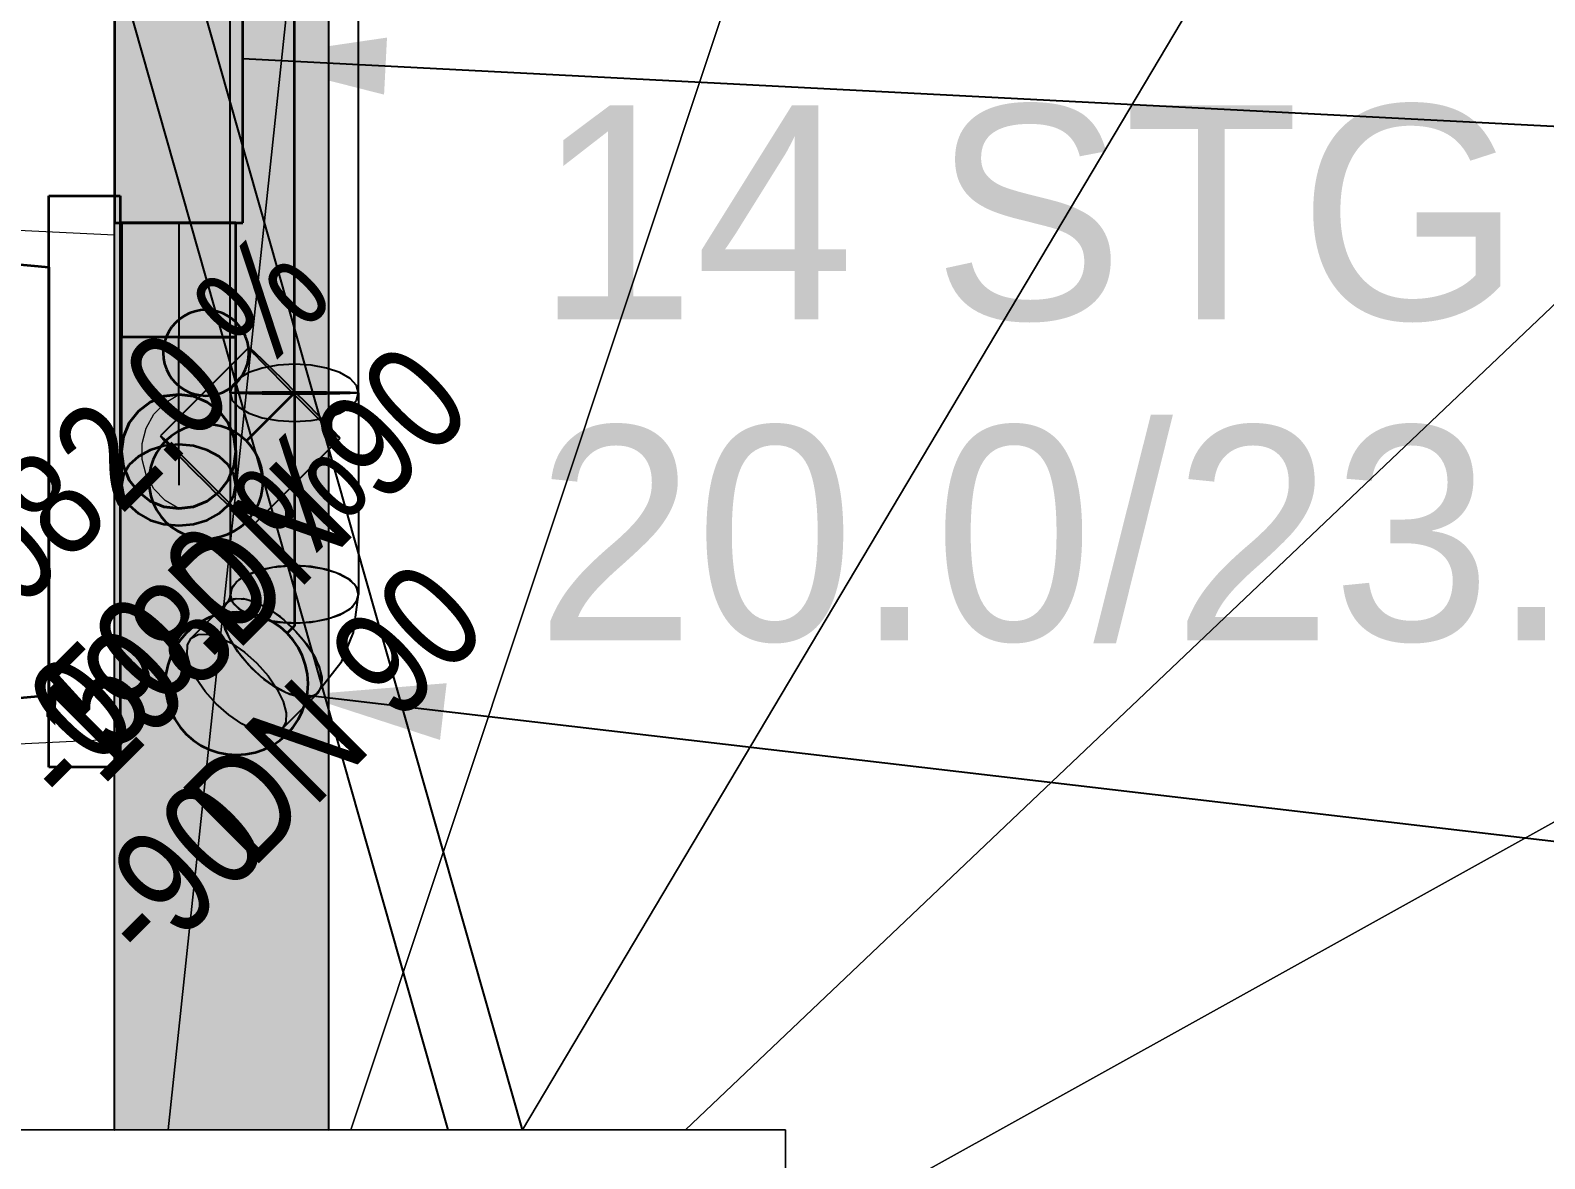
# Model space of a CAD drawing. Extents: x 0 to 756, y -25 to 420.
# Drawn here: x 363.03 to 384.24, y 241.18 to 256.98 of the extents above; entities that cross this region are included whole.
import ezdxf
from ezdxf.lldxf.tags import DXFTag

# ---------------------------------------------------------------- set-up
doc = ezdxf.new("R2010")
doc.units = 0
doc.linetypes.add('_Hiddenline_', pattern=[3, 2, -1])
doc.layers.get('0').update_dxf_attribs({"lineweight": 25})
for name, color, linetype, lineweight in [('ALLGEMEIN03', 7, 'Continuous', 25), ('DESIGN', 7, 'Continuous', 18), ('L_Text', 7, 'Continuous', 25), ('SANIT_R', 7, 'Continuous', 25), ('Standard', 7, 'Continuous', 25), ('TREPPE', 7, 'Continuous', 13)]:
    doc.layers.add(name, color=color, linetype=linetype, lineweight=lineweight)
for name, color, linetype, lineweight, true_color in [('L_Abluft', 2, 'Continuous', 35, 0xffff00), ('L_Zuluft', 6, 'Continuous', 35, 0xff00ff), ('S_Abwasser_Entlueftung', 7, 'Nova_70', 35, 0x808000), ('S_Einrichtung', 7, 'Continuous', 35, 0x9dff9d), ('S_Kaltwasser', 3, 'Continuous', 35, 0x00ff00), ('S_Schmutzwasser', 7, 'Continuous', 35, 0x808040)]:
    doc.layers.add(name, color=color, linetype=linetype, lineweight=lineweight, true_color=true_color)
doc.styles.get("Standard").update_dxf_attribs({"font": 'arial.ttf'})
tags = doc.linetypes.add('Nova_70', pattern='A,2,[130,ltypeshp.shx,S=1,R=-90,X=0,Y=1],2', length=4).pattern_tags.tags
tags[12:13] = [DXFTag(74, 4), DXFTag(75, 0), DXFTag(340, '0'), DXFTag(46, 0.0), DXFTag(50, 0.0), DXFTag(44, 0.0), DXFTag(45, 0.0)]
tags = doc.linetypes.add('STRICHPUNKT2', pattern=[12.7, 6.35, -3.175, 0, -3.175]).pattern_tags.tags
tags[10:11] = [DXFTag(74, 4), DXFTag(75, 0), DXFTag(340, '0'), DXFTag(46, 0.0), DXFTag(50, 0.0), DXFTag(44, 0.0), DXFTag(45, 0.0)]
tags[8:9] = [DXFTag(74, 4), DXFTag(75, 0), DXFTag(340, '0'), DXFTag(46, 0.0), DXFTag(50, 0.0), DXFTag(44, 0.0), DXFTag(45, 0.0)]
tags[6:7] = [DXFTag(74, 4), DXFTag(75, 0), DXFTag(340, '0'), DXFTag(46, 0.0), DXFTag(50, 0.0), DXFTag(44, 0.0), DXFTag(45, 0.0)]
tags[4:5] = [DXFTag(74, 4), DXFTag(75, 0), DXFTag(340, '0'), DXFTag(46, 0.0), DXFTag(50, 0.0), DXFTag(44, 0.0), DXFTag(45, 0.0)]

# ---------------------------------------------------------------- blocks, each defined once
blk = doc.blocks.new('Referenz-A0T78P30OY')
at = {"layer": 'ALLGEMEIN03', "color": 0, "lineweight": -2}
for p, q in [((364.207, 241.578), (364.207, 259.578)), ((367.209, 241.575), (367.209, 259.575)), ((364.205, 241.58), (364.207, 241.578)), ((367.207, 241.578), (367.209, 241.575))]:
    blk.add_line(p, q, dxfattribs=at)
at = {"layer": 'DESIGN', "color": 0, "lineweight": -2}
for points in [[(364.207, 250.578), (367.207, 250.578), (364.207, 259.578)], [(367.207, 250.578), (367.207, 259.578), (364.207, 259.578)], [(364.207, 241.578), (367.207, 241.578), (364.207, 250.578)], [(367.207, 241.578), (367.207, 250.578), (364.207, 250.578)]]:
    blk.add_solid(points, dxfattribs=at)
at = {"layer": 'SANIT_R', "color": 0, "lineweight": 13}
for p, q in [((364.207, 254.106), (361.052, 254.258)), ((363.289, 252.216), (363.288, 254.15)), ((364.207, 254.106), (364.207, 247.05)), ((363.289, 250.578), (363.289, 252.216)), ((363.289, 248.94), (363.289, 250.578)), ((363.288, 247.006), (363.289, 248.94)), ((361.052, 246.897), (364.207, 247.05))]:
    blk.add_line(p, q, dxfattribs=at)
at = {"layer": 'TREPPE', "color": 0, "lineweight": -2}
for p, q in [((368.881, 241.578), (363.768, 259.578)), ((369.921, 241.578), (364.807, 259.578))]:
    blk.add_line(p, q, dxfattribs=at)
at = {"layer": 'TREPPE', "color": 0}
for p, q in [((364.961, 241.578), (366.869, 259.578)), ((366.869, 259.578), (364.961, 241.578)), ((366.869, 259.578), (364.961, 241.578)), ((364.961, 241.578), (366.869, 259.578)), ((367.518, 241.578), (373.513, 259.578)), ((373.513, 259.578), (367.518, 241.578)), ((373.513, 259.578), (367.518, 241.578)), ((367.518, 241.578), (373.513, 259.578)), ((369.921, 241.578), (380.63, 259.578)), ((380.63, 259.578), (369.921, 241.578)), ((380.63, 259.578), (369.921, 241.578)), ((369.921, 241.578), (380.63, 259.578)), ((372.207, 241.578), (391.154, 259.578)), ((391.154, 259.578), (372.207, 241.578)), ((391.154, 259.578), (372.207, 241.578)), ((372.207, 241.578), (391.154, 259.578)), ((373.607, 239.916), (391.607, 249.904)), ((391.607, 249.904), (373.607, 239.916)), ((391.607, 249.904), (373.607, 239.916)), ((373.607, 239.916), (391.607, 249.904)), ((361.315, 241.578), (364.961, 241.578)), ((364.961, 241.578), (361.315, 241.578)), ((364.961, 241.578), (364.961, 241.578)), ((364.961, 241.578), (367.518, 241.578)), ((367.518, 241.578), (364.961, 241.578)), ((364.961, 241.578), (364.961, 241.578)), ((367.518, 241.578), (367.518, 241.578)), ((367.518, 241.578), (369.921, 241.578)), ((369.921, 241.578), (367.518, 241.578)), ((367.518, 241.578), (367.518, 241.578)), ((369.921, 241.578), (369.921, 241.578)), ((369.921, 241.578), (372.207, 241.578)), ((372.207, 241.578), (369.921, 241.578)), ((369.921, 241.578), (369.921, 241.578)), ((372.207, 241.578), (372.207, 241.578)), ((372.207, 241.578), (373.607, 241.578)), ((373.607, 241.578), (372.207, 241.578)), ((372.207, 241.578), (372.207, 241.578)), ((373.607, 241.578), (373.607, 239.916)), ((373.607, 239.916), (373.607, 241.578)), ((373.607, 241.578), (373.607, 241.578))]:
    blk.add_line(p, q, dxfattribs=at)
at = {"layer": 'Standard', "color": 0, "lineweight": -2, "char_height": 3, "attachment_point": 1}
for s, insert in [('{\\fPosterama Text Light;14}', (370.111, 255.927)), ('{\\fPosterama Text Light;STG}', (375.671, 255.927)), ('{\\fPosterama Text Light;20.0/23.0}', (370.111, 251.433))]:
    blk.add_mtext(s, dxfattribs=dict(at, insert=insert))
blk = doc.blocks.new('Geräteanschluss Rund-A0T78P58OY', base_point=(364.307, 252.678))
at = {"color": 0, "linetype": 'ByBlock', "lineweight": -2, "ltscale": 0.35}
for p, q in [((364.307, 254.278), (364.307, 252.678)), ((364.776, 254.278), (364.307, 254.278)), ((365.439, 254.278), (364.776, 254.278)), ((365.907, 254.278), (365.439, 254.278)), ((365.907, 252.678), (365.907, 254.278)), ((364.776, 252.678), (364.307, 252.678)), ((365.439, 252.678), (364.776, 252.678)), ((365.907, 252.678), (365.439, 252.678))]:
    blk.add_line(p, q, dxfattribs=at)
at = {"color": 0, "linetype": 'STRICHPUNKT2', "lineweight": 25, "ltscale": 0.25}
blk.add_line((365.107, 254.278), (365.107, 252.678), dxfattribs=at)
blk = doc.blocks.new('Bogen-A0T78P5AOY', base_point=(364.307, 250.278))
at = {"color": 0, "linetype": 'ByBlock', "lineweight": -2, "ltscale": 0.35}
for p, q in [((364.334, 252.678), (364.307, 252.678)), ((364.307, 252.264), (364.307, 252.678)), ((364.414, 252.678), (364.334, 252.678)), ((364.542, 252.678), (364.414, 252.678)), ((364.707, 252.678), (364.542, 252.678)), ((364.9, 252.678), (364.707, 252.678)), ((365.107, 252.678), (364.9, 252.678)), ((365.107, 252.678), (365.314, 252.678)), ((365.314, 252.678), (365.507, 252.678)), ((365.507, 252.678), (365.673, 252.678)), ((365.673, 252.678), (365.8, 252.678)), ((365.8, 252.678), (365.88, 252.678)), ((365.88, 252.678), (365.907, 252.678)), ((365.907, 252.264), (365.907, 252.678)), ((364.307, 251.878), (364.307, 252.264)), ((365.907, 251.878), (365.907, 252.264)), ((364.307, 251.546), (364.307, 251.878)), ((364.707, 251.771), (364.9, 251.851)), ((364.9, 251.851), (365.107, 251.878)), ((365.107, 251.878), (365.314, 251.851)), ((365.314, 251.851), (365.507, 251.771)), ((365.907, 251.546), (365.907, 251.878)), ((364.414, 251.478), (364.542, 251.644)), ((364.542, 251.644), (364.707, 251.771)), ((365.507, 251.771), (365.673, 251.644)), ((365.673, 251.644), (365.8, 251.478)), ((364.307, 251.292), (364.307, 251.546)), ((364.334, 251.285), (364.414, 251.478)), ((365.8, 251.478), (365.88, 251.285)), ((365.907, 251.292), (365.907, 251.546)), ((364.307, 251.132), (364.307, 251.292)), ((364.307, 251.078), (364.334, 251.285)), ((365.88, 251.285), (365.907, 251.078)), ((365.907, 251.132), (365.907, 251.292)), ((364.307, 251.078), (364.307, 251.132)), ((364.334, 250.871), (364.307, 251.078)), ((365.907, 251.078), (365.88, 250.871)), ((365.907, 251.078), (365.907, 251.132)), ((364.414, 250.678), (364.334, 250.871)), ((365.88, 250.871), (365.8, 250.678)), ((364.542, 250.512), (364.414, 250.678)), ((365.8, 250.678), (365.673, 250.512)), ((364.707, 250.385), (364.542, 250.512)), ((364.9, 250.305), (364.707, 250.385)), ((365.507, 250.385), (365.314, 250.305)), ((365.673, 250.512), (365.507, 250.385)), ((365.107, 250.278), (364.9, 250.305)), ((365.314, 250.305), (365.107, 250.278))]:
    blk.add_line(p, q, dxfattribs=at)
at = {"color": 0, "linetype": 'STRICHPUNKT2', "lineweight": 25, "ltscale": 0.25}
for p, q in [((365.107, 252.264), (365.107, 252.678)), ((365.107, 251.878), (365.107, 252.264)), ((365.107, 251.546), (365.107, 251.878)), ((365.107, 251.292), (365.107, 251.546)), ((365.107, 251.132), (365.107, 251.292)), ((365.107, 251.078), (365.107, 251.132))]:
    blk.add_line(p, q, dxfattribs=at)
at = {"color": 0, "linetype": '_Hiddenline_', "lineweight": 18}
for p, q in [((364.916, 251.762), (365.107, 251.878)), ((364.651, 251.406), (364.761, 251.601)), ((364.761, 251.601), (364.916, 251.762)), ((364.594, 251.19), (364.651, 251.406)), ((364.594, 250.966), (364.594, 251.19)), ((364.651, 250.75), (364.594, 250.966)), ((364.761, 250.555), (364.651, 250.75)), ((364.916, 250.394), (364.761, 250.555)), ((365.107, 250.278), (364.916, 250.394))]:
    blk.add_line(p, q, dxfattribs=at)
blk = doc.blocks.new('Abluftventilator-A0T78P5COY', base_point=(364.207, 254.278))
at = {"color": 0, "linetype": 'ByBlock', "lineweight": -2, "ltscale": 0.35}
for p, q in [((366.007, 258.878), (364.207, 258.878)), ((364.207, 258.878), (364.207, 254.278)), ((366.007, 254.278), (366.007, 258.878)), ((364.207, 254.278), (366.007, 254.278))]:
    blk.add_line(p, q, dxfattribs=at)
blk = doc.blocks.new('Bauteilbeschriftung-A0T78P5GOY', base_point=(366.007, 243.927))
at = {"color": 0, "linetype": 'ByBlock', "lineweight": -2, "ltscale": 0.25}
blk.add_line((407.573, 254.427), (366.007, 256.578), dxfattribs=at)
for points in [[(368.01, 256.578), (366.007, 256.578), (368.025, 256.874)], [(367.984, 256.075), (368.01, 256.578), (366.007, 256.578)]]:
    blk.add_solid(points, dxfattribs=at)
blk = doc.blocks.new('Bogen-A0T78P5IOY', base_point=(364.307, 250.044))
at = {"color": 0, "linetype": 'ByBlock', "lineweight": -2, "ltscale": 0.35}
for p, q in [((364.9, 251.851), (364.707, 251.771)), ((365.107, 251.878), (364.9, 251.851)), ((365.314, 251.851), (365.107, 251.878)), ((365.507, 251.771), (365.314, 251.851)), ((364.542, 251.644), (364.414, 251.478)), ((364.707, 251.771), (364.542, 251.644)), ((365.673, 251.644), (365.507, 251.771)), ((365.8, 251.478), (365.673, 251.644)), ((364.414, 251.478), (364.334, 251.285)), ((365.88, 251.285), (365.8, 251.478)), ((364.334, 251.285), (364.307, 251.078)), ((365.107, 251.175), (364.9, 251.156)), ((365.314, 251.156), (365.107, 251.175)), ((365.907, 251.078), (365.88, 251.285)), ((364.307, 251.078), (364.334, 250.871)), ((364.307, 251.078), (364.307, 251.023)), ((364.307, 251.023), (364.307, 250.863)), ((364.542, 251.009), (364.414, 250.892)), ((364.707, 251.099), (364.542, 251.009)), ((364.9, 251.156), (364.707, 251.099)), ((365.507, 251.099), (365.314, 251.156)), ((365.673, 251.009), (365.507, 251.099)), ((365.8, 250.892), (365.673, 251.009)), ((365.88, 250.871), (365.907, 251.078)), ((365.907, 251.078), (365.907, 251.023)), ((365.907, 251.023), (365.907, 250.863)), ((364.307, 250.863), (364.307, 250.609)), ((364.334, 250.756), (364.307, 250.609)), ((364.414, 250.892), (364.334, 250.756)), ((364.334, 250.871), (364.414, 250.678)), ((365.88, 250.756), (365.8, 250.892)), ((365.8, 250.678), (365.88, 250.871)), ((365.907, 250.609), (365.88, 250.756)), ((365.907, 250.863), (365.907, 250.609)), ((364.307, 250.609), (364.334, 250.463)), ((364.414, 250.678), (364.542, 250.512)), ((365.673, 250.512), (365.8, 250.678)), ((365.88, 250.463), (365.907, 250.609)), ((364.334, 250.463), (364.414, 250.326)), ((364.414, 250.326), (364.542, 250.209)), ((364.542, 250.512), (364.707, 250.385)), ((364.707, 250.385), (364.9, 250.305)), ((365.314, 250.305), (365.507, 250.385)), ((365.507, 250.385), (365.673, 250.512)), ((365.673, 250.209), (365.8, 250.326)), ((365.8, 250.326), (365.88, 250.463)), ((364.542, 250.209), (364.707, 250.119)), ((364.707, 250.119), (364.9, 250.063)), ((364.9, 250.305), (365.107, 250.278)), ((365.107, 250.278), (365.314, 250.305)), ((365.314, 250.063), (365.507, 250.119)), ((365.507, 250.119), (365.673, 250.209)), ((364.9, 250.063), (365.107, 250.044)), ((365.107, 250.044), (365.314, 250.063))]:
    blk.add_line(p, q, dxfattribs=at)
at = {"color": 0, "linetype": 'STRICHPUNKT2', "lineweight": 25, "ltscale": 0.25}
for p, q in [((365.107, 251.078), (365.107, 251.023)), ((365.107, 251.023), (365.107, 250.863)), ((365.107, 250.863), (365.107, 250.609))]:
    blk.add_line(p, q, dxfattribs=at)
blk = doc.blocks.new('Wickelfalzrohr-A0T78P7KOY', base_point=(364.307, 250.278))
at = {"color": 0, "linetype": 'ByBlock', "lineweight": -2, "ltscale": 0.35}
for p, q in [((364.9, 251.851), (364.707, 251.771)), ((365.107, 251.878), (364.9, 251.851)), ((365.314, 251.851), (365.107, 251.878)), ((365.507, 251.771), (365.314, 251.851)), ((364.542, 251.644), (364.414, 251.478)), ((364.707, 251.771), (364.542, 251.644)), ((365.673, 251.644), (365.507, 251.771)), ((365.8, 251.478), (365.673, 251.644)), ((364.414, 251.478), (364.334, 251.285)), ((365.88, 251.285), (365.8, 251.478)), ((364.334, 251.285), (364.307, 251.078)), ((365.907, 251.078), (365.88, 251.285)), ((364.307, 251.078), (364.334, 250.871)), ((365.88, 250.871), (365.907, 251.078)), ((364.334, 250.871), (364.414, 250.678)), ((365.8, 250.678), (365.88, 250.871)), ((364.414, 250.678), (364.542, 250.512)), ((365.673, 250.512), (365.8, 250.678)), ((364.542, 250.512), (364.707, 250.385)), ((364.707, 250.385), (364.9, 250.305)), ((365.314, 250.305), (365.507, 250.385)), ((365.507, 250.385), (365.673, 250.512)), ((364.9, 250.305), (365.107, 250.278)), ((365.107, 250.278), (365.314, 250.305))]:
    blk.add_line(p, q, dxfattribs=at)
at = {"color": 0, "linetype": '_Hiddenline_', "lineweight": 18}
for p, q in [((364.916, 251.762), (365.107, 251.878)), ((364.651, 251.406), (364.761, 251.601)), ((364.761, 251.601), (364.916, 251.762)), ((364.594, 251.19), (364.651, 251.406)), ((364.594, 250.966), (364.594, 251.19)), ((364.651, 250.75), (364.594, 250.966)), ((364.761, 250.555), (364.651, 250.75)), ((364.916, 250.394), (364.761, 250.555)), ((365.107, 250.278), (364.916, 250.394))]:
    blk.add_line(p, q, dxfattribs=at)
at = {"color": 0, "linetype": 'STRICHPUNKT2', "lineweight": 25, "ltscale": 0.25}
blk.add_line((365.107, 251.078), (365.107, 251.078), dxfattribs=at)
blk = doc.blocks.new('WC-A0T78P8KOY', base_point=(352.897, 246.66))
at = {"color": 0, "linetype": 'ByBlock', "lineweight": -2, "ltscale": 0.35}
for p, q in [((363.289, 246.66), (363.289, 254.66)), ((363.289, 254.66), (364.289, 254.66)), ((364.289, 254.66), (364.289, 246.66)), ((355.86, 254.205), (355.396, 254.09)), ((356.336, 254.257), (355.86, 254.205)), ((356.813, 254.246), (356.336, 254.257)), ((356.813, 254.246), (363.289, 253.66)), ((355.396, 254.09), (354.952, 253.915)), ((354.952, 253.915), (354.534, 253.683)), ((354.534, 253.683), (354.151, 253.397)), ((363.289, 253.66), (363.289, 247.66)), ((354.151, 253.397), (353.809, 253.063)), ((355.638, 253.328), (355.292, 253.191)), ((355.999, 253.417), (355.638, 253.328)), ((356.368, 253.458), (355.999, 253.417)), ((356.74, 253.449), (356.368, 253.458)), ((356.74, 253.449), (357.732, 253.36)), ((358.077, 253.306), (357.732, 253.36)), ((358.412, 253.209), (358.077, 253.306)), ((355.292, 253.191), (354.968, 253.011)), ((358.731, 253.069), (358.412, 253.209)), ((353.809, 253.063), (353.514, 252.687)), ((354.968, 253.011), (354.67, 252.788)), ((359.031, 252.89), (358.731, 253.069)), ((359.304, 252.673), (359.031, 252.89)), ((353.514, 252.687), (353.272, 252.275)), ((354.67, 252.788), (354.404, 252.529)), ((359.548, 252.424), (359.304, 252.673)), ((354.404, 252.529), (354.175, 252.236)), ((353.272, 252.275), (353.086, 251.834)), ((354.175, 252.236), (353.987, 251.916)), ((359.757, 252.145), (359.548, 252.424)), ((359.929, 251.841), (359.757, 252.145)), ((353.086, 251.834), (352.961, 251.373)), ((353.987, 251.916), (353.842, 251.573)), ((360.061, 251.518), (359.929, 251.841)), ((353.842, 251.573), (353.745, 251.214)), ((360.149, 251.181), (360.061, 251.518)), ((352.961, 251.373), (352.897, 250.899)), ((353.745, 251.214), (353.696, 250.846)), ((360.194, 250.835), (360.149, 251.181)), ((352.897, 250.899), (352.897, 250.421)), ((353.696, 250.846), (353.696, 250.474)), ((360.194, 250.486), (360.194, 250.835)), ((352.897, 250.421), (352.961, 249.947)), ((353.696, 250.474), (353.745, 250.106)), ((360.149, 250.14), (360.194, 250.486)), ((353.745, 250.106), (353.842, 249.747)), ((360.061, 249.802), (360.149, 250.14)), ((352.961, 249.947), (353.086, 249.486)), ((353.842, 249.747), (353.987, 249.405)), ((359.929, 249.479), (360.061, 249.802)), ((353.086, 249.486), (353.272, 249.046)), ((359.757, 249.176), (359.929, 249.479)), ((353.987, 249.405), (354.175, 249.084)), ((353.272, 249.046), (353.514, 248.634)), ((354.175, 249.084), (354.404, 248.792)), ((359.548, 248.897), (359.757, 249.176)), ((359.304, 248.647), (359.548, 248.897)), ((353.514, 248.634), (353.809, 248.257)), ((354.404, 248.792), (354.67, 248.532)), ((359.031, 248.431), (359.304, 248.647)), ((354.67, 248.532), (354.968, 248.31)), ((358.731, 248.251), (359.031, 248.431)), ((353.809, 248.257), (354.151, 247.923)), ((354.968, 248.31), (355.292, 248.129)), ((358.412, 248.111), (358.731, 248.251)), ((355.292, 248.129), (355.638, 247.993)), ((355.638, 247.993), (355.999, 247.903)), ((357.732, 247.961), (358.077, 248.014)), ((358.077, 248.014), (358.412, 248.111)), ((354.151, 247.923), (354.534, 247.638)), ((355.999, 247.903), (356.368, 247.863)), ((356.368, 247.863), (356.74, 247.871)), ((357.732, 247.961), (356.74, 247.871)), ((354.534, 247.638), (354.952, 247.405)), ((363.289, 247.66), (356.813, 247.075)), ((354.952, 247.405), (355.396, 247.23)), ((355.396, 247.23), (355.86, 247.116)), ((355.86, 247.116), (356.336, 247.063)), ((356.336, 247.063), (356.813, 247.075)), ((364.289, 246.66), (363.289, 246.66))]:
    blk.add_line(p, q, dxfattribs=at)
blk = doc.blocks.new('Anschluss-Element-A0T78P8MOY', base_point=(364.889, 251.86))
at = {"color": 0, "lineweight": -2}
for p, q in [((365.065, 252.884), (365.013, 252.825)), ((365.124, 252.936), (365.065, 252.884)), ((365.189, 252.98), (365.124, 252.936)), ((365.26, 253.014), (365.189, 252.98)), ((365.334, 253.04), (365.26, 253.014)), ((365.411, 253.055), (365.334, 253.04)), ((365.489, 253.06), (365.411, 253.055)), ((365.568, 253.055), (365.489, 253.06)), ((365.645, 253.04), (365.568, 253.055)), ((365.719, 253.014), (365.645, 253.04)), ((365.789, 252.98), (365.719, 253.014)), ((365.855, 252.936), (365.789, 252.98)), ((365.914, 252.884), (365.855, 252.936)), ((365.965, 252.825), (365.914, 252.884)), ((364.935, 252.69), (364.91, 252.615)), ((364.97, 252.76), (364.935, 252.69)), ((365.013, 252.825), (364.97, 252.76)), ((366.009, 252.76), (365.965, 252.825)), ((366.044, 252.69), (366.009, 252.76)), ((366.069, 252.615), (366.044, 252.69)), ((364.894, 252.538), (364.889, 252.46)), ((364.889, 252.46), (364.894, 252.382)), ((364.91, 252.615), (364.894, 252.538)), ((366.084, 252.538), (366.069, 252.615)), ((366.089, 252.46), (366.084, 252.538)), ((366.084, 252.382), (366.089, 252.46)), ((364.894, 252.382), (364.91, 252.305)), ((364.91, 252.305), (364.935, 252.231)), ((364.935, 252.231), (364.97, 252.16)), ((366.009, 252.16), (366.044, 252.231)), ((366.044, 252.231), (366.069, 252.305)), ((366.069, 252.305), (366.084, 252.382)), ((364.97, 252.16), (365.013, 252.095)), ((365.013, 252.095), (365.065, 252.036)), ((365.065, 252.036), (365.124, 251.984)), ((365.855, 251.984), (365.914, 252.036)), ((365.914, 252.036), (365.965, 252.095)), ((365.965, 252.095), (366.009, 252.16)), ((365.124, 251.984), (365.189, 251.941)), ((365.189, 251.941), (365.26, 251.906)), ((365.26, 251.906), (365.334, 251.881)), ((365.334, 251.881), (365.411, 251.865)), ((365.411, 251.865), (365.489, 251.86)), ((365.489, 251.86), (365.568, 251.865)), ((365.568, 251.865), (365.645, 251.881)), ((365.645, 251.881), (365.719, 251.906)), ((365.719, 251.906), (365.789, 251.941)), ((365.789, 251.941), (365.855, 251.984))]:
    blk.add_line(p, q, dxfattribs=at)
blk = doc.blocks.new('Anschluss-Element-A0T78P8OOY', base_point=(364.689, 249.86))
at = {"color": 0, "lineweight": -2}
for p, q in [((365.183, 251.399), (365.089, 251.353)), ((365.282, 251.433), (365.183, 251.399)), ((365.385, 251.453), (365.282, 251.433)), ((365.489, 251.46), (365.385, 251.453)), ((365.594, 251.453), (365.489, 251.46)), ((365.696, 251.433), (365.594, 251.453)), ((365.795, 251.399), (365.696, 251.433)), ((365.889, 251.353), (365.795, 251.399)), ((364.924, 251.226), (364.855, 251.147)), ((365.002, 251.295), (364.924, 251.226)), ((365.089, 251.353), (365.002, 251.295)), ((365.976, 251.295), (365.889, 251.353)), ((366.055, 251.226), (365.976, 251.295)), ((366.124, 251.147), (366.055, 251.226)), ((364.75, 250.966), (364.717, 250.867)), ((364.797, 251.06), (364.75, 250.966)), ((364.855, 251.147), (364.797, 251.06)), ((366.182, 251.06), (366.124, 251.147)), ((366.228, 250.966), (366.182, 251.06)), ((366.262, 250.867), (366.228, 250.966)), ((364.696, 250.765), (364.689, 250.66)), ((364.717, 250.867), (364.696, 250.765)), ((366.283, 250.765), (366.262, 250.867)), ((366.289, 250.66), (366.283, 250.765)), ((364.689, 250.66), (364.696, 250.556)), ((364.696, 250.556), (364.717, 250.453)), ((366.262, 250.453), (366.283, 250.556)), ((366.283, 250.556), (366.289, 250.66)), ((364.717, 250.453), (364.75, 250.354)), ((364.75, 250.354), (364.797, 250.26)), ((366.182, 250.26), (366.228, 250.354)), ((366.228, 250.354), (366.262, 250.453)), ((364.797, 250.26), (364.855, 250.173)), ((364.855, 250.173), (364.924, 250.094)), ((366.055, 250.094), (366.124, 250.173)), ((366.124, 250.173), (366.182, 250.26)), ((364.924, 250.094), (365.002, 250.025)), ((365.002, 250.025), (365.089, 249.967)), ((365.089, 249.967), (365.183, 249.921)), ((365.183, 249.921), (365.282, 249.887)), ((365.696, 249.887), (365.795, 249.921)), ((365.795, 249.921), (365.889, 249.967)), ((365.889, 249.967), (365.976, 250.025)), ((365.976, 250.025), (366.055, 250.094)), ((365.282, 249.887), (365.385, 249.867)), ((365.385, 249.867), (365.489, 249.86)), ((365.489, 249.86), (365.594, 249.867)), ((365.594, 249.867), (365.696, 249.887))]:
    blk.add_line(p, q, dxfattribs=at)
blk = doc.blocks.new('Entlüftung-A0T78PEEOY', base_point=(364.919, 246.829))
at = {"color": 0, "linetype": 'ByBlock', "lineweight": -2, "ltscale": 0.35}
for p, q in [((365.31, 248.622), (365.212, 248.536)), ((365.419, 248.695), (365.31, 248.622)), ((365.536, 248.753), (365.419, 248.695)), ((365.66, 248.795), (365.536, 248.753)), ((365.788, 248.82), (365.66, 248.795)), ((365.919, 248.829), (365.788, 248.82)), ((366.049, 248.82), (365.919, 248.829)), ((366.178, 248.795), (366.049, 248.82)), ((366.302, 248.753), (366.178, 248.795)), ((366.419, 248.695), (366.302, 248.753)), ((366.528, 248.622), (366.419, 248.695)), ((366.626, 248.536), (366.528, 248.622)), ((365.126, 248.438), (365.053, 248.329)), ((365.212, 248.536), (365.126, 248.438)), ((366.712, 248.438), (366.626, 248.536)), ((366.785, 248.329), (366.712, 248.438)), ((364.995, 248.212), (364.953, 248.088)), ((365.053, 248.329), (364.995, 248.212)), ((366.843, 248.212), (366.785, 248.329)), ((366.885, 248.088), (366.843, 248.212)), ((364.953, 248.088), (364.927, 247.96)), ((366.91, 247.96), (366.885, 248.088)), ((364.927, 247.96), (364.919, 247.829)), ((364.919, 247.829), (364.927, 247.698)), ((366.919, 247.829), (366.91, 247.96)), ((366.91, 247.698), (366.919, 247.829)), ((364.927, 247.698), (364.953, 247.57)), ((364.953, 247.57), (364.995, 247.446)), ((366.843, 247.446), (366.885, 247.57)), ((366.885, 247.57), (366.91, 247.698)), ((364.995, 247.446), (365.053, 247.329)), ((366.785, 247.329), (366.843, 247.446)), ((365.053, 247.329), (365.126, 247.22)), ((365.126, 247.22), (365.212, 247.122)), ((366.626, 247.122), (366.712, 247.22)), ((366.712, 247.22), (366.785, 247.329)), ((365.212, 247.122), (365.31, 247.036)), ((365.31, 247.036), (365.419, 246.963)), ((365.419, 246.963), (365.536, 246.905)), ((366.302, 246.905), (366.419, 246.963)), ((366.419, 246.963), (366.528, 247.036)), ((366.528, 247.036), (366.626, 247.122)), ((365.536, 246.905), (365.66, 246.863)), ((365.66, 246.863), (365.788, 246.838)), ((365.788, 246.838), (365.919, 246.829)), ((365.919, 246.829), (366.049, 246.838)), ((366.049, 246.838), (366.178, 246.863)), ((366.178, 246.863), (366.302, 246.905))]:
    blk.add_line(p, q, dxfattribs=at)
blk = doc.blocks.new('Bauteilbeschriftung-A0T78PEGOY', base_point=(366.828, 239.408))
at = {"color": 0, "linetype": 'ByBlock', "lineweight": -2, "ltscale": 0.25}
blk.add_line((407.555, 242.908), (366.828, 247.669), dxfattribs=at)
for points in [[(368.841, 247.669), (366.828, 247.669), (368.861, 247.834)], [(368.768, 247.039), (368.841, 247.669), (366.828, 247.669)]]:
    blk.add_solid(points, dxfattribs=at)
blk = doc.blocks.new('Abwasserleitung-A0T78PEIOY', base_point=(366.626, 248.536))
at = {"color": 0, "linetype": 'ByBlock', "lineweight": -2, "ltscale": 0.35}
for p, q in [((366.728, 251.898), (366.728, 248.638)), ((366.728, 248.638), (366.626, 248.536))]:
    blk.add_line(p, q, dxfattribs=at)
blk = doc.blocks.new('Abwasserleitung-A0T78PEKOY', base_point=(366.055, 251.226))
at = {"color": 0, "linetype": 'ByBlock', "lineweight": -2, "ltscale": 0.35}
blk.add_line((366.055, 251.226), (366.728, 251.898), dxfattribs=at)
blk = doc.blocks.new('Distributor Abwasserleitung-A0T78PEMOY', base_point=(365.932, 251.103))
at = {"color": 0, "lineweight": 13}
blk.add_line((366.728, 251.898), (366.728, 251.898), dxfattribs=at)
blk = doc.blocks.new('Abwasserleitung-A0T78PEWOY', base_point=(338.991, 251.898))
at = {"color": 0, "linetype": 'ByBlock', "lineweight": -2, "ltscale": 0.35}
blk.add_line((366.728, 251.898), (366.728, 259.08), dxfattribs=at)
blk = doc.blocks.new('Abwasser Schnellansicht-A0T78PF6OY', base_point=(324.365, 243.805))
at = {"color": 0, "linetype": 'ByBlock', "lineweight": -2, "ltscale": 0.25}
for p, q in [((365.828, 251.898), (365.828, 258.521)), ((367.628, 251.898), (367.628, 258.521)), ((366.091, 252.535), (364.853, 251.297)), ((366.091, 252.535), (366.11, 252.51)), ((366.116, 252.516), (366.091, 252.535)), ((366.11, 252.51), (366.17, 252.443)), ((366.183, 252.456), (366.116, 252.516)), ((366.17, 252.443), (366.269, 252.339)), ((366.287, 252.357), (366.183, 252.456)), ((366.278, 252.247), (366.091, 252.183)), ((366.269, 252.339), (366.398, 252.206)), ((366.495, 252.287), (366.278, 252.247)), ((366.42, 252.228), (366.287, 252.357)), ((366.575, 252.075), (366.42, 252.228)), ((366.728, 252.301), (366.495, 252.287)), ((366.961, 252.287), (366.728, 252.301)), ((367.178, 252.247), (366.961, 252.287)), ((367.364, 252.183), (367.178, 252.247)), ((365.948, 252.1), (365.858, 252.003)), ((366.091, 252.183), (365.948, 252.1)), ((366.398, 252.206), (366.551, 252.051)), ((366.551, 252.051), (366.715, 251.886)), ((366.74, 251.911), (366.575, 252.075)), ((367.507, 252.1), (367.364, 252.183)), ((367.597, 252.003), (367.507, 252.1)), ((365.858, 252.003), (365.828, 251.898)), ((365.828, 251.898), (365.858, 251.903)), ((365.858, 251.894), (365.828, 251.898)), ((365.828, 251.898), (365.858, 251.794)), ((365.828, 251.898), (365.828, 249.078)), ((365.858, 251.903), (365.948, 251.907)), ((365.948, 251.889), (365.858, 251.894)), ((365.948, 251.907), (366.091, 251.911)), ((366.091, 251.886), (365.948, 251.889)), ((366.091, 251.911), (366.278, 251.914)), ((366.278, 251.883), (366.091, 251.886)), ((366.278, 251.914), (366.495, 251.916)), ((366.495, 251.881), (366.278, 251.883)), ((366.495, 251.916), (366.728, 251.916)), ((366.728, 251.88), (366.495, 251.881)), ((366.715, 251.886), (366.88, 251.721)), ((366.728, 251.916), (366.961, 251.916)), ((366.961, 251.881), (366.728, 251.88)), ((366.905, 251.746), (366.74, 251.911)), ((366.961, 251.916), (367.178, 251.914)), ((367.178, 251.883), (366.961, 251.881)), ((367.178, 251.914), (367.364, 251.911)), ((367.364, 251.886), (367.178, 251.883)), ((367.364, 251.911), (367.507, 251.907)), ((367.507, 251.889), (367.364, 251.886)), ((367.507, 251.907), (367.597, 251.903)), ((367.597, 251.894), (367.507, 251.889)), ((367.628, 251.898), (367.597, 252.003)), ((367.597, 251.903), (367.628, 251.898)), ((367.628, 251.898), (367.597, 251.894)), ((367.597, 251.794), (367.628, 251.898)), ((367.628, 251.898), (367.628, 249.078)), ((365.858, 251.794), (365.948, 251.697)), ((365.948, 251.697), (366.091, 251.614)), ((366.091, 251.614), (366.278, 251.55)), ((366.88, 251.721), (367.035, 251.569)), ((367.057, 251.591), (366.905, 251.746)), ((367.187, 251.457), (367.057, 251.591)), ((367.178, 251.55), (367.364, 251.614)), ((367.364, 251.614), (367.507, 251.697)), ((367.507, 251.697), (367.597, 251.794)), ((366.278, 251.55), (366.495, 251.51)), ((366.495, 251.51), (366.728, 251.496)), ((366.728, 251.496), (366.961, 251.51)), ((366.961, 251.51), (367.178, 251.55)), ((367.035, 251.569), (367.169, 251.439)), ((367.169, 251.439), (367.272, 251.341)), ((367.285, 251.354), (367.187, 251.457)), ((364.853, 251.297), (364.871, 251.272)), ((364.878, 251.278), (364.853, 251.297)), ((364.871, 251.272), (364.932, 251.205)), ((364.945, 251.218), (364.878, 251.278)), ((364.932, 251.205), (365.03, 251.101)), ((365.048, 251.119), (364.945, 251.218)), ((367.364, 251.262), (366.126, 250.024)), ((367.272, 251.341), (367.339, 251.28)), ((367.346, 251.287), (367.285, 251.354)), ((367.339, 251.28), (367.364, 251.262)), ((367.364, 251.262), (367.346, 251.287)), ((365.03, 251.101), (365.16, 250.967)), ((365.182, 250.989), (365.048, 251.119)), ((365.16, 250.967), (365.312, 250.813)), ((365.337, 250.837), (365.182, 250.989)), ((365.312, 250.813), (365.477, 250.647)), ((365.502, 250.673), (365.337, 250.837)), ((365.477, 250.647), (365.642, 250.483)), ((365.666, 250.508), (365.502, 250.673)), ((365.642, 250.483), (365.797, 250.331)), ((365.819, 250.353), (365.666, 250.508)), ((365.797, 250.331), (365.93, 250.201)), ((365.948, 250.219), (365.819, 250.353)), ((365.93, 250.201), (366.034, 250.103)), ((366.047, 250.115), (365.948, 250.219)), ((366.107, 250.049), (366.047, 250.115)), ((366.034, 250.103), (366.101, 250.042)), ((366.101, 250.042), (366.126, 250.024)), ((366.126, 250.024), (366.107, 250.049)), ((366.427, 249.457), (366.657, 249.479)), ((366.728, 249.48), (366.495, 249.466)), ((366.657, 249.479), (366.892, 249.473)), ((366.961, 249.466), (366.728, 249.48)), ((366.892, 249.473), (367.115, 249.441)), ((365.948, 249.279), (365.858, 249.182)), ((365.915, 249.251), (366.043, 249.339)), ((366.091, 249.362), (365.948, 249.279)), ((366.043, 249.339), (366.218, 249.409)), ((366.278, 249.426), (366.091, 249.362)), ((366.218, 249.409), (366.427, 249.457)), ((366.495, 249.466), (366.278, 249.426)), ((367.178, 249.426), (366.961, 249.466)), ((367.115, 249.441), (367.312, 249.384)), ((367.364, 249.362), (367.178, 249.426)), ((367.312, 249.384), (367.469, 249.306)), ((367.507, 249.279), (367.364, 249.362)), ((367.469, 249.306), (367.576, 249.212)), ((367.597, 249.182), (367.507, 249.279)), ((365.831, 249.059), (365.796, 248.974)), ((365.858, 249.182), (365.828, 249.078)), ((365.828, 249.078), (365.858, 248.973)), ((365.83, 249.046), (365.843, 249.151)), ((365.879, 248.943), (365.83, 249.046)), ((365.843, 249.151), (365.831, 249.059)), ((365.843, 249.151), (365.915, 249.251)), ((367.576, 249.212), (367.625, 249.109)), ((367.628, 249.078), (367.597, 249.182)), ((367.597, 248.973), (367.628, 249.078)), ((367.625, 249.109), (367.613, 249.004)), ((365.283, 248.465), (365.78, 248.963)), ((365.72, 248.779), (365.739, 248.901)), ((365.723, 248.736), (365.728, 248.868)), ((365.728, 248.868), (365.78, 248.963)), ((365.739, 248.901), (365.805, 248.984)), ((365.796, 248.974), (365.739, 248.901)), ((365.78, 248.963), (365.876, 249.015)), ((365.805, 248.984), (365.912, 249.022)), ((365.858, 248.973), (365.948, 248.876)), ((365.876, 249.015), (366.008, 249.02)), ((365.986, 248.85), (365.879, 248.943)), ((365.912, 249.022), (366.053, 249.012)), ((365.948, 248.876), (366.091, 248.793)), ((366.143, 248.772), (365.986, 248.85)), ((366.008, 249.02), (366.168, 248.978)), ((366.053, 249.012), (366.22, 248.956)), ((366.168, 248.978), (366.345, 248.891)), ((366.22, 248.956), (366.4, 248.858)), ((366.345, 248.891), (366.527, 248.766)), ((366.4, 248.858), (366.581, 248.723)), ((367.364, 248.793), (367.507, 248.876)), ((367.54, 248.904), (367.412, 248.816)), ((367.507, 248.876), (367.597, 248.973)), ((367.613, 249.004), (367.54, 248.904)), ((367.613, 249.004), (367.553, 248.545)), ((365.748, 248.626), (365.72, 248.779)), ((365.765, 248.576), (365.723, 248.736)), ((365.822, 248.453), (365.748, 248.626)), ((366.091, 248.793), (366.278, 248.729)), ((366.34, 248.714), (366.143, 248.772)), ((366.278, 248.729), (366.495, 248.689)), ((366.564, 248.682), (366.34, 248.714)), ((366.495, 248.689), (366.728, 248.675)), ((366.527, 248.766), (366.701, 248.611)), ((366.798, 248.676), (366.564, 248.682)), ((366.581, 248.723), (366.75, 248.56)), ((366.728, 248.675), (366.961, 248.689)), ((367.028, 248.698), (366.798, 248.676)), ((366.961, 248.689), (367.178, 248.729)), ((367.238, 248.746), (367.028, 248.698)), ((367.178, 248.729), (367.364, 248.793)), ((367.412, 248.816), (367.238, 248.746)), ((365.231, 248.37), (365.283, 248.465)), ((365.283, 248.465), (365.378, 248.517)), ((365.378, 248.517), (365.51, 248.522)), ((365.51, 248.522), (365.67, 248.48)), ((365.67, 248.48), (365.847, 248.394)), ((365.852, 248.398), (365.765, 248.576)), ((365.936, 248.271), (365.822, 248.453)), ((366.701, 248.611), (366.856, 248.437)), ((366.75, 248.56), (366.897, 248.383)), ((366.856, 248.437), (366.981, 248.255)), ((367.553, 248.545), (367.377, 248.12)), ((365.225, 248.238), (365.231, 248.37)), ((365.268, 248.078), (365.225, 248.238)), ((365.847, 248.394), (366.029, 248.269)), ((365.977, 248.217), (365.852, 248.398)), ((366.083, 248.093), (365.936, 248.271)), ((366.132, 248.042), (365.977, 248.217)), ((366.029, 248.269), (366.204, 248.114)), ((366.897, 248.383), (367.012, 248.201)), ((366.981, 248.255), (367.068, 248.078)), ((367.012, 248.201), (367.085, 248.028)), ((365.354, 247.901), (365.268, 248.078)), ((366.253, 247.931), (366.083, 248.093)), ((366.306, 247.887), (366.132, 248.042)), ((366.204, 248.114), (366.359, 247.939)), ((367.068, 248.078), (367.11, 247.918)), ((367.085, 248.028), (367.114, 247.875)), ((367.377, 248.12), (367.094, 247.753)), ((365.479, 247.719), (365.354, 247.901)), ((366.434, 247.796), (366.253, 247.931)), ((366.488, 247.762), (366.306, 247.887)), ((366.359, 247.939), (366.484, 247.757)), ((366.613, 247.697), (366.434, 247.796)), ((367.105, 247.786), (367.053, 247.69)), ((367.114, 247.875), (367.094, 247.753)), ((367.11, 247.918), (367.105, 247.786)), ((365.634, 247.544), (365.479, 247.719)), ((366.484, 247.757), (366.57, 247.58)), ((366.665, 247.676), (366.488, 247.762)), ((366.555, 247.193), (367.053, 247.69)), ((366.57, 247.58), (366.612, 247.42)), ((366.78, 247.641), (366.613, 247.697)), ((366.825, 247.633), (366.665, 247.676)), ((366.921, 247.632), (366.78, 247.641)), ((366.958, 247.638), (366.825, 247.633)), ((367.029, 247.67), (366.921, 247.632)), ((367.053, 247.69), (366.958, 247.638)), ((367.094, 247.753), (367.029, 247.67)), ((365.809, 247.389), (365.634, 247.544)), ((365.991, 247.264), (365.809, 247.389)), ((366.612, 247.42), (366.607, 247.288)), ((366.168, 247.178), (365.991, 247.264)), ((366.328, 247.136), (366.168, 247.178)), ((366.46, 247.141), (366.328, 247.136)), ((366.555, 247.193), (366.46, 247.141)), ((366.607, 247.288), (366.555, 247.193))]:
    blk.add_line(p, q, dxfattribs=at)
at = {"color": 253, "linetype": 'ByBlock', "lineweight": -2, "ltscale": 0.25, "true_color": 0xa0a0a0, "char_height": 1.5, "attachment_point": 1, "rotation": 45}
for s, insert in [('{\\W0.8;\\fArial;2.0 %}', (363.232, 251.231)), ('{\\W0.8;\\fArial;DN 90}', (364.856, 249.32)), ('{\\W0.8;\\fArial;50.0 %}', (363.126, 247.864)), ('{\\W0.8;\\fArial;-108}', (360.768, 248.838)), ('{\\W0.8;\\fArial;DN 90}', (365.071, 246.274)), ('{\\W0.8;\\fArial;-198}', (362.571, 247.034)), ('{\\W0.8;\\fArial;  0}', (362.218, 247.027)), ('{\\W0.8;\\fArial;-90}', (363.663, 244.866))]:
    blk.add_mtext(s, dxfattribs=dict(at, insert=insert))

msp = doc.modelspace()

# ---------------------------------------------------------------- block references
at = {"color": 8, "lineweight": 25, "ltscale": 0.25, "true_color": 0x808080}
msp.add_blockref('Referenz-A0T78P30OY', (0, 0), dxfattribs=at)
at = {"layer": 'L_Abluft', "ltscale": 0.35}
for name, p in [('Abluftventilator-A0T78P5COY', (364.207, 254.278)), ('Geräteanschluss Rund-A0T78P58OY', (364.307, 252.678))]:
    msp.add_blockref(name, p, dxfattribs=at)
at = {"layer": 'L_Text', "color": 7, "ltscale": 0.25}
for name, p in [('Bauteilbeschriftung-A0T78P5GOY', (366.007, 243.927)), ('Bauteilbeschriftung-A0T78PEGOY', (366.828, 239.408))]:
    msp.add_blockref(name, p, dxfattribs=at)
at = {"layer": 'L_Zuluft', "ltscale": 0.35}
for name, p in [('Bogen-A0T78P5AOY', (364.307, 250.278)), ('Bogen-A0T78P5IOY', (364.307, 250.044)), ('Wickelfalzrohr-A0T78P7KOY', (364.307, 250.278))]:
    msp.add_blockref(name, p, dxfattribs=at)
at = {"layer": 'S_Abwasser_Entlueftung', "ltscale": 0.35}
msp.add_blockref('Entlüftung-A0T78PEEOY', (364.919, 246.829), dxfattribs=at)
at = {"layer": 'S_Einrichtung', "ltscale": 0.35}
msp.add_blockref('WC-A0T78P8KOY', (352.897, 246.66), dxfattribs=at)
at = {"layer": 'S_Kaltwasser', "ltscale": 0.35}
msp.add_blockref('Anschluss-Element-A0T78P8MOY', (364.889, 251.86), dxfattribs=at)
at = {"layer": 'S_Schmutzwasser', "lineweight": 25, "ltscale": 0.25}
msp.add_blockref('Abwasser Schnellansicht-A0T78PF6OY', (324.365, 243.805), dxfattribs=at)
at = {"layer": 'S_Schmutzwasser', "ltscale": 0.35}
for name, p in [('Abwasserleitung-A0T78PEWOY', (338.991, 251.898)), ('Abwasserleitung-A0T78PEKOY', (366.055, 251.226)), ('Abwasserleitung-A0T78PEIOY', (366.626, 248.536)), ('Distributor Abwasserleitung-A0T78PEMOY', (365.932, 251.103)), ('Anschluss-Element-A0T78P8OOY', (364.689, 249.86))]:
    msp.add_blockref(name, p, dxfattribs=at)

doc.saveas('drawing.dxf')
